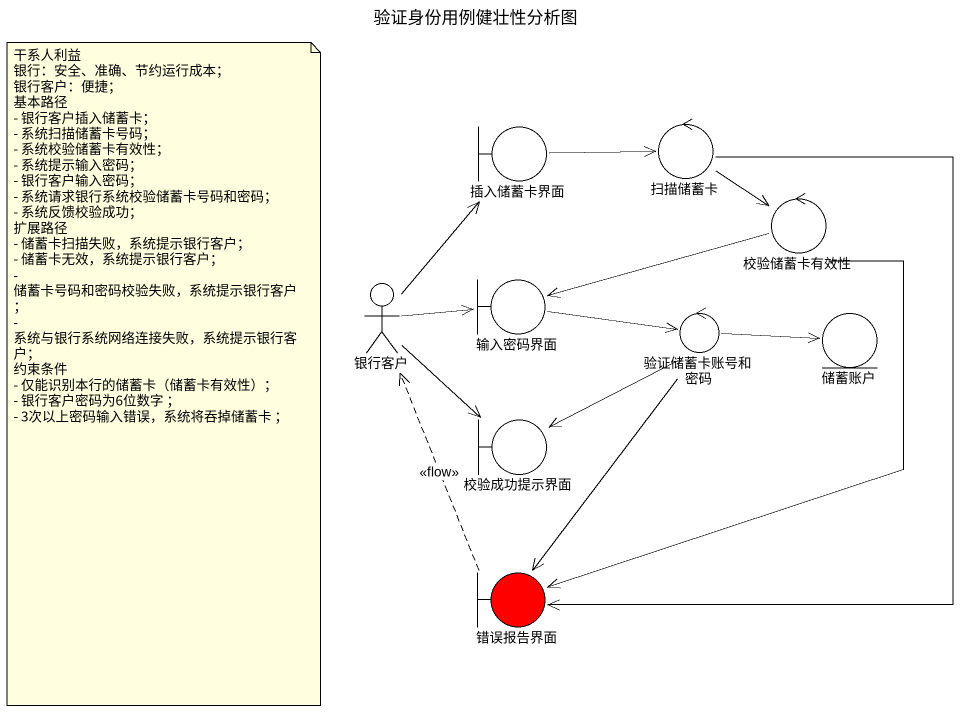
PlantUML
@startuml
title 验证身份用例健壮性分析图
boundary 插入储蓄卡界面
control 扫描储蓄卡
control 校验储蓄卡有效性
actor 银行客户
boundary 输入密码界面
control 验证储蓄卡账号和密码
entity 储蓄账户
boundary 校验成功提示界面
boundary 错误报告界面 #FF0000
插入储蓄卡界面 -right-> 扫描储蓄卡
扫描储蓄卡 --> 校验储蓄卡有效性
扫描储蓄卡 --> 错误报告界面
校验储蓄卡有效性 -left-> 输入密码界面
校验储蓄卡有效性 --> 错误报告界面
银行客户 -up-> 插入储蓄卡界面
银行客户 -right-> 输入密码界面
银行客户 --> 校验成功提示界面
输入密码界面 -right-> 验证储蓄卡账号和密码
验证储蓄卡账号和密码 -right-> 储蓄账户
验证储蓄卡账号和密码 -left-> 校验成功提示界面
验证储蓄卡账号和密码 --> 错误报告界面
错误报告界面 .up.> 银行客户 : <<flow>>
note as N1
  干系人利益
  银行：安全、准确、节约运行成本；
  银行客户：便捷；
  基本路径
  - 银行客户插入储蓄卡；
  - 系统扫描储蓄卡号码；
  - 系统校验储蓄卡有效性；
  - 系统提示输入密码；
  - 银行客户输入密码；
  - 系统请求银行系统校验储蓄卡号码和密码；
  - 系统反馈校验成功；
  扩展路径
  - 储蓄卡扫描失败，系统提示银行客户；
  - 储蓄卡无效，系统提示银行客户；
  - 储蓄卡号码和密码校验失败，系统提示银行客户；
  - 系统与银行系统网络连接失败，系统提示银行客户；
  约束条件
  - 仅能识别本行的储蓄卡（储蓄卡有效性）；
  - 银行客户密码为6位数字 ；
  - 3次以上密码输入错误，系统将吞掉储蓄卡 ；
end note
@enduml
